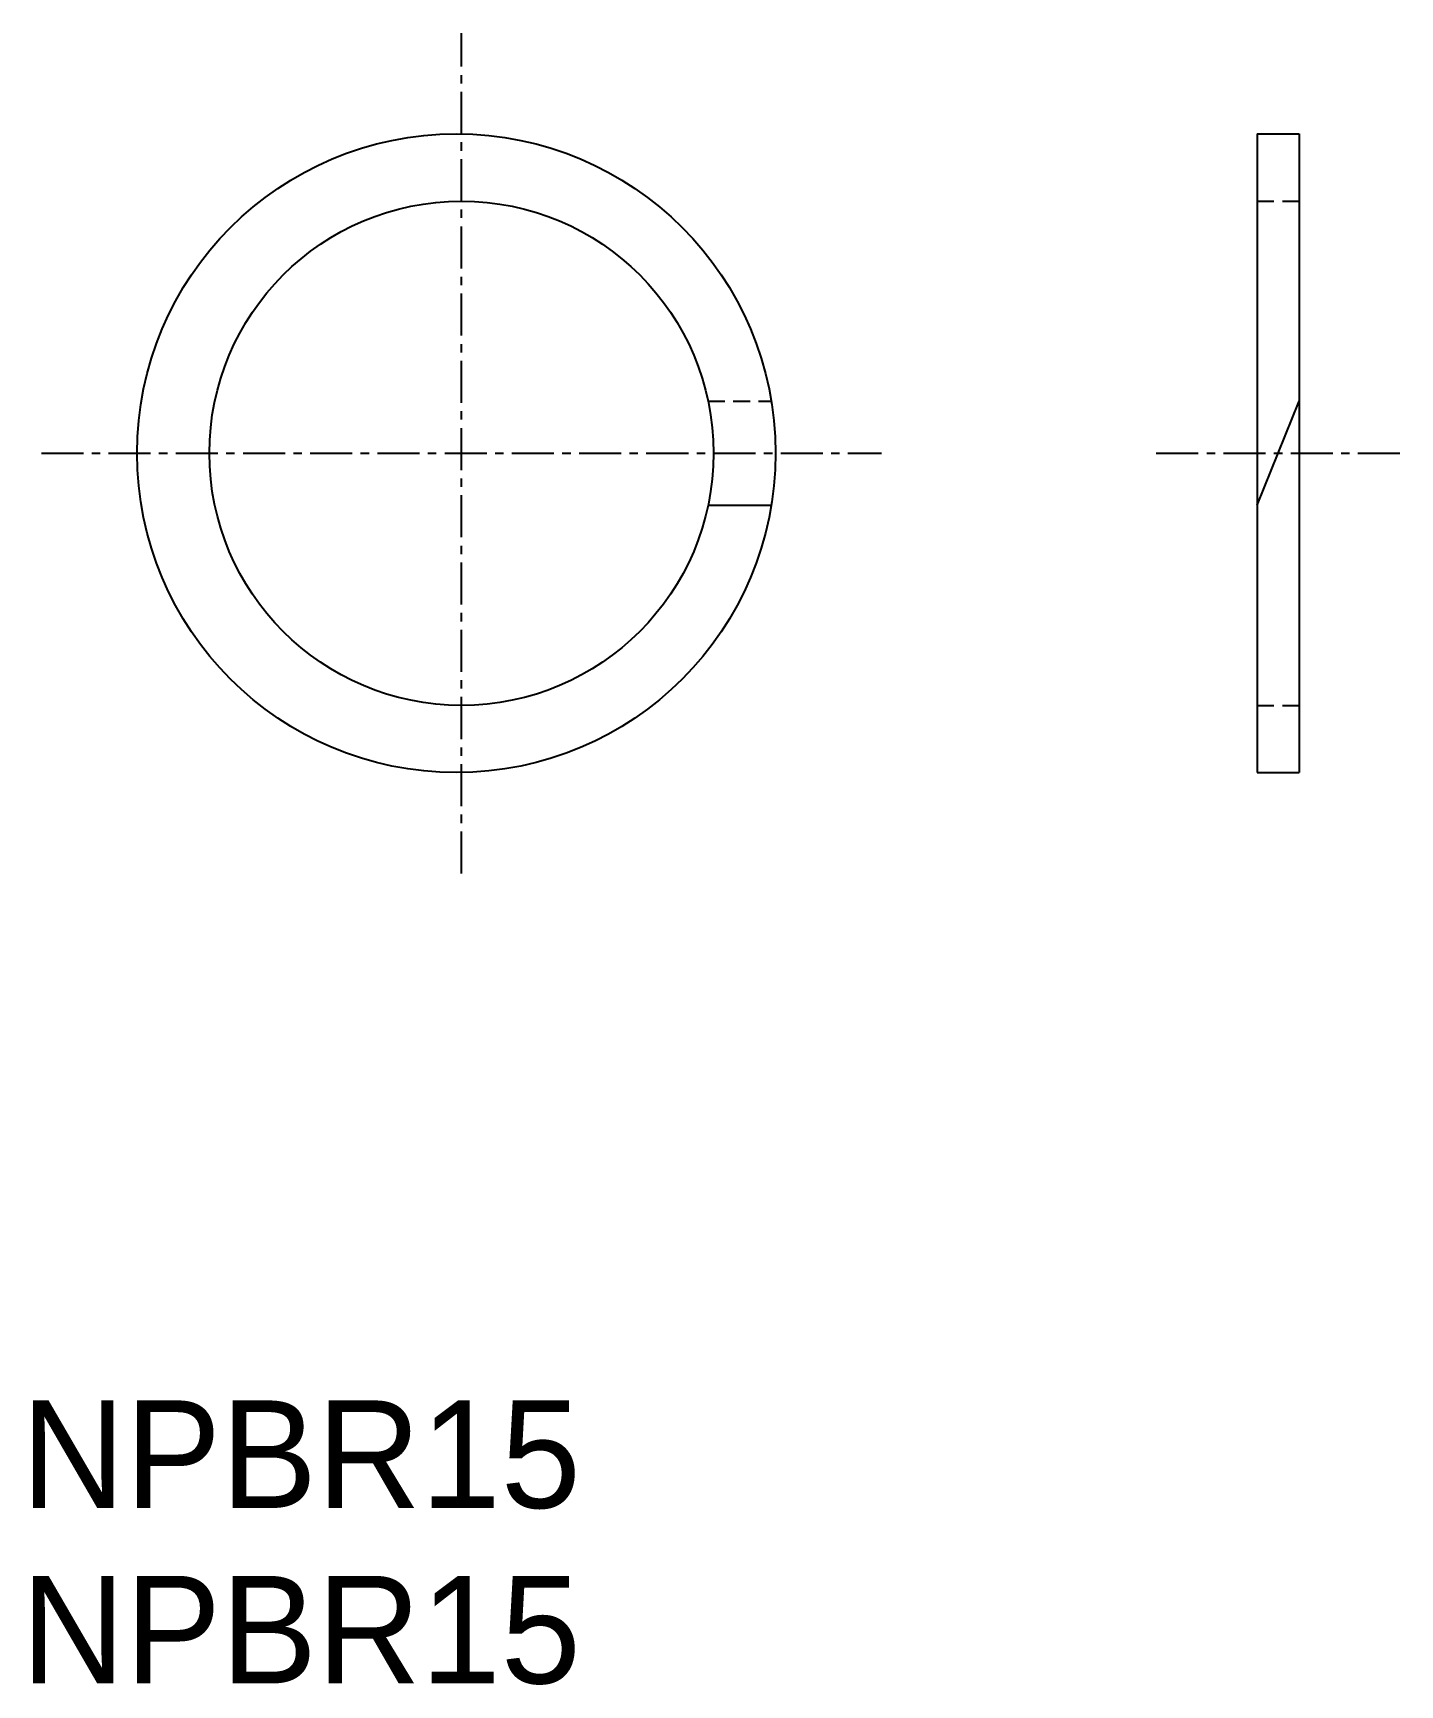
# Model space of a CAD drawing. Extents: x -307.6 to -266.9, y 65.3 to 114.4.
import ezdxf

# ---------------------------------------------------------------- set-up
doc = ezdxf.new("R2010")
doc.units = 0
doc.linetypes.add('CENTER', pattern=[2, 1.25, -0.25, 0.25, -0.25])
doc.linetypes.add('DASHED', pattern=[0.75, 0.5, -0.25])
doc.layers.get('0').update_dxf_attribs({"linetype": 'CONTINUOUS'})
doc.layers.add('CENTER', color=1, linetype='CENTER')

msp = doc.modelspace()

# ---------------------------------------------------------------- linework, layer by layer
at = {"color": 7, "linetype": 'CONTINUOUS'}
for p, q in [((-271.183, 111.445), (-271.183, 92.445)), ((-271.183, 111.445), (-269.933, 111.445)), ((-269.933, 111.445), (-269.933, 92.445)), ((-271.183, 100.401), (-269.933, 103.495)), ((-287.518, 100.401), (-285.636, 100.401)), ((-271.183, 92.445), (-269.933, 92.445))]:
    msp.add_line(p, q, dxfattribs=at)
at = {"color": 3, "linetype": 'DASHED'}
for p, q in [((-271.183, 109.445), (-269.933, 109.445)), ((-287.519, 103.495), (-285.637, 103.495)), ((-271.183, 94.445), (-269.933, 94.445))]:
    msp.add_line(p, q, dxfattribs=at)
at = {"color": 7, "linetype": 'CONTINUOUS'}
for centre, radius in [((-295.01, 101.945), 9.5), ((-294.857, 101.945), 7.5)]:
    msp.add_circle(centre, radius, dxfattribs=at)
at = {"layer": 'CENTER', "color": 1, "linetype": 'CENTER'}
for p, q in [((-294.857, 89.445), (-294.857, 114.445)), ((-307.357, 101.945), (-282.357, 101.945)), ((-274.183, 101.945), (-266.933, 101.945))]:
    msp.add_line(p, q, dxfattribs=at)

# ---------------------------------------------------------------- texts
at = {"color": 7, "linetype": 'CONTINUOUS'}
for p in [(-307.956, 70.57), (-307.956, 65.351)]:
    msp.add_text('NPBR15', height=3.2, dxfattribs=at).set_placement(p)

doc.saveas('drawing.dxf')
